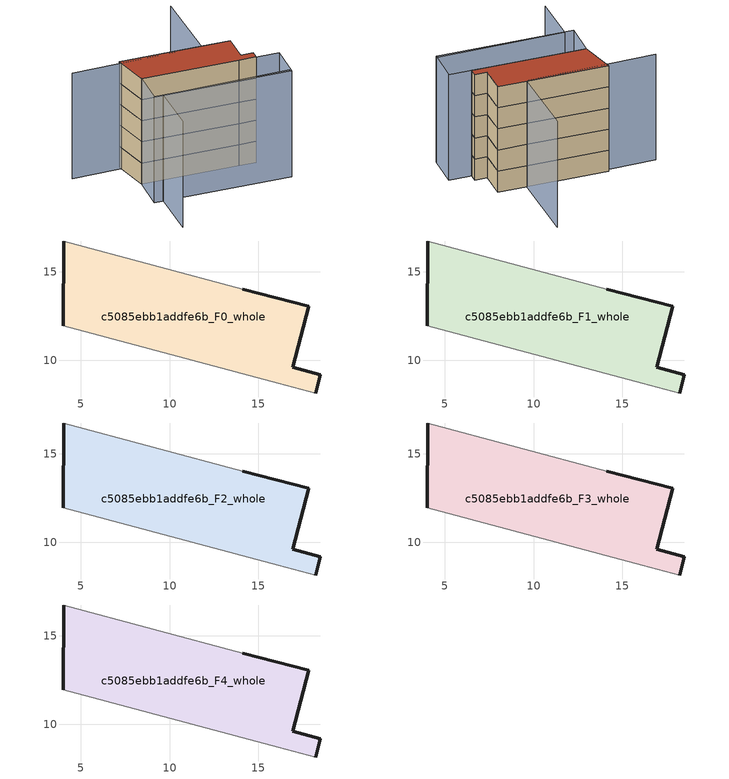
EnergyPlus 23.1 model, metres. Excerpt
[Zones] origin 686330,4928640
c5085ebb1addfe6b_F0_whole
 floor ground (EU_floor_Construction): 17.84,13.04 16.94,9.6 18.5,9.19 18.24,8.16 16.14,8.71 4,11.95 4.05,16.73 14.14,14.01 z0
 wall outside (EU_wall_Construction): 18.24,8.16 18.5,9.19 16.94,9.6 17.84,13.04 14.14,14.01 / 4.05,16.73 4,11.95 z0:3
 wall adiabatic (EU_wall_Construction): 4,11.95 16.14,8.71 18.24,8.16 / 14.14,14.01 4.05,16.73 z0:3
c5085ebb1addfe6b_F1_whole
 floor to c5085ebb1addfe6b_F0_whole (EU_floor_Construction): 17.84,13.04 16.94,9.6 18.5,9.19 18.24,8.16 16.14,8.71 4,11.95 4.05,16.73 14.14,14.01 z3
 wall outside (EU_wall_Construction): 18.24,8.16 18.5,9.19 16.94,9.6 17.84,13.04 14.14,14.01 / 4.05,16.73 4,11.95 z3:6
 wall adiabatic (EU_wall_Construction): 4,11.95 16.14,8.71 18.24,8.16 / 14.14,14.01 4.05,16.73 z3:6
c5085ebb1addfe6b_F2_whole
 floor to c5085ebb1addfe6b_F1_whole (EU_floor_Construction): 17.84,13.04 16.94,9.6 18.5,9.19 18.24,8.16 16.14,8.71 4,11.95 4.05,16.73 14.14,14.01 z6
 wall outside (EU_wall_Construction): 18.24,8.16 18.5,9.19 16.94,9.6 17.84,13.04 14.14,14.01 / 4.05,16.73 4,11.95 z6:9
 wall adiabatic (EU_wall_Construction): 4,11.95 16.14,8.71 18.24,8.16 / 14.14,14.01 4.05,16.73 z6:9
c5085ebb1addfe6b_F3_whole
 floor to c5085ebb1addfe6b_F2_whole (EU_floor_Construction): 17.84,13.04 16.94,9.6 18.5,9.19 18.24,8.16 16.14,8.71 4,11.95 4.05,16.73 14.14,14.01 z9
 wall outside (EU_wall_Construction): 18.24,8.16 18.5,9.19 16.94,9.6 17.84,13.04 14.14,14.01 / 4.05,16.73 4,11.95 z9:12
 wall adiabatic (EU_wall_Construction): 4,11.95 16.14,8.71 18.24,8.16 / 14.14,14.01 4.05,16.73 z9:12
c5085ebb1addfe6b_F4_whole
 floor to c5085ebb1addfe6b_F3_whole (EU_floor_Construction): 17.84,13.04 16.94,9.6 18.5,9.19 18.24,8.16 16.14,8.71 4,11.95 4.05,16.73 14.14,14.01 z12
 wall outside (EU_wall_Construction): 18.24,8.16 18.5,9.19 16.94,9.6 17.84,13.04 14.14,14.01 / 4.05,16.73 4,11.95 z12:15
 wall adiabatic (EU_wall_Construction): 4,11.95 16.14,8.71 18.24,8.16 / 14.14,14.01 4.05,16.73 z12:15
 roof outside (EU_roof_Construction): 18.24,8.16 18.5,9.19 16.94,9.6 17.84,13.04 14.14,14.01 4.05,16.73 4,11.95 16.14,8.71 z15
shading: 2.41,1 3.97,7.29 / 3.97,7.29 19.83,3.37 / 16.51,23.74 14.18,13.9 / 14.18,13.9 -2.22,17.77 / 4,11.95 21.1,7.38 / 21.1,7.38 19.94,3.03 / 19.94,3.03 2.84,7.6 / 2.84,7.6 4,11.95 z0:15
[Building]
EU S2 Campaign: North Axis=0; Terrain=City; Solar Distribution=FullExterior
[Site:Location]
Bologna: Latitude=44.5; Longitude=11.25; Time Zone=1; Elevation=37
[SizingPeriod:WeatherFileDays]
AnnualSizingPeriod: Begin Month=1; Begin Day of Month=1; End Month=12; End Day of Month=31; Day of Week for Start Day=Monday; Use Weather File Daylight Saving Period=No; Use Weather File Rain and Snow Indicators=No
[MATERIAL]
EU_InternalMass_Material: Roughness=MediumRough; Thickness=0.1; Conductivity=1; Density=1800; Specific Heat=900; Thermal Absorptance=0.9; Solar Absorptance=0.7; Visible Absorptance=0.7
[MATERIAL:NOMASS] Roughness=MediumRough; Thermal Absorptance=0.9; Solar Absorptance=0.7; Visible Absorptance=0.7
Name | Thermal Resistance
EU_wall_NoMass | 0.905828
EU_roof_NoMass | 0.37593
EU_floor_NoMass | 0.67114
[CONSTRUCTION]
EU_wall_Construction: EU_wall_NoMass
EU_roof_Construction: EU_roof_NoMass
EU_floor_Construction: EU_floor_NoMass
EU_InternalMass_Construction: EU_InternalMass_Material
[ZONE] Type=1; Multiplier=1; Ceiling Height=autocalculate; Floor Area=autocalculate; Part of Total Floor Area=Yes
Name | Volume
c5085ebb1addfe6b_F0_whole | 194.705
c5085ebb1addfe6b_F1_whole; c5085ebb1addfe6b_F2_whole; c5085ebb1addfe6b_F3_whole; c5085ebb1addfe6b_F4_whole | 194.704
[INTERNALMASS] Construction=EU_InternalMass_Construction; Surface Area=64.9017
Name | Zone or ZoneList
c5085ebb1addfe6b_F0_whole_EU_InternalMass | c5085ebb1addfe6b_F0_whole
c5085ebb1addfe6b_F1_whole_EU_InternalMass | c5085ebb1addfe6b_F1_whole
c5085ebb1addfe6b_F2_whole_EU_InternalMass | c5085ebb1addfe6b_F2_whole
c5085ebb1addfe6b_F3_whole_EU_InternalMass | c5085ebb1addfe6b_F3_whole
c5085ebb1addfe6b_F4_whole_EU_InternalMass | c5085ebb1addfe6b_F4_whole
[OTHEREQUIPMENT] Fuel Type=Electricity; Design Level Calculation Method=Watts/Area; Power per Zone Floor Area=1; Fraction Latent=0; Fraction Radiant=0; Fraction Lost=0; Carbon Dioxide Generation Rate=0; EndUse Subcategory=EU_Step8_InternalGains
Name | Zone or ZoneList or Space or SpaceList | Schedule
EU_Step8_InternalGain_c5085ebb1addfe6b_F0_whole_f000 | c5085ebb1addfe6b_F0_whole | EU_Step8_GainSchedule_c5085ebb1addfe6b_F0_whole_f000
EU_Step8_InternalGain_c5085ebb1addfe6b_F1_whole_f000 | c5085ebb1addfe6b_F1_whole | EU_Step8_GainSchedule_c5085ebb1addfe6b_F1_whole_f000
EU_Step8_InternalGain_c5085ebb1addfe6b_F2_whole_f000 | c5085ebb1addfe6b_F2_whole | EU_Step8_GainSchedule_c5085ebb1addfe6b_F2_whole_f000
EU_Step8_InternalGain_c5085ebb1addfe6b_F3_whole_f000 | c5085ebb1addfe6b_F3_whole | EU_Step8_GainSchedule_c5085ebb1addfe6b_F3_whole_f000
EU_Step8_InternalGain_c5085ebb1addfe6b_F4_whole_f000 | c5085ebb1addfe6b_F4_whole | EU_Step8_GainSchedule_c5085ebb1addfe6b_F4_whole_f000
[ZONEVENTILATION:DESIGNFLOWRATE] Schedule=EU_AlwaysOn; Design Flow Rate Calculation Method=AirChanges/Hour; Air Changes per Hour=0.73129; Ventilation Type=Natural; Fan Pressure Rise=0; Fan Total Efficiency=1; Constant Term Coefficient=1; Temperature Term Coefficient=0; Velocity Term Coefficient=0; Velocity Squared Term Coefficient=0; Minimum Indoor Temperature=-100; Maximum Indoor Temperature=100; Delta Temperature=-100; Minimum Outdoor Temperature=-100; Maximum Outdoor Temperature=100; Maximum Wind Speed=40
Name | Zone or ZoneList or Space or SpaceList
EU_ConstantAir_c5085ebb1addfe6b_F0_whole | c5085ebb1addfe6b_F0_whole
EU_ConstantAir_c5085ebb1addfe6b_F1_whole | c5085ebb1addfe6b_F1_whole
EU_ConstantAir_c5085ebb1addfe6b_F2_whole | c5085ebb1addfe6b_F2_whole
EU_ConstantAir_c5085ebb1addfe6b_F3_whole | c5085ebb1addfe6b_F3_whole
EU_ConstantAir_c5085ebb1addfe6b_F4_whole | c5085ebb1addfe6b_F4_whole
[HVACTEMPLATE:THERMOSTAT] Constant Heating Setpoint=20; Constant Cooling Setpoint=50
EU_HeatOnly_c5085ebb1addfe6b_F0_whole; EU_HeatOnly_c5085ebb1addfe6b_F1_whole; EU_HeatOnly_c5085ebb1addfe6b_F2_whole; EU_HeatOnly_c5085ebb1addfe6b_F3_whole; EU_HeatOnly_c5085ebb1addfe6b_F4_whole
[HVACTEMPLATE:ZONE:IDEALLOADSAIRSYSTEM] System Availability Schedule=EU_AlwaysOn; Maximum Heating Supply Air Temperature=50; Minimum Cooling Supply Air Temperature=13; Maximum Heating Supply Air Humidity Ratio=0.0156; Minimum Cooling Supply Air Humidity Ratio=0.0077; Heating Limit=NoLimit; Cooling Limit=NoLimit; Heating Availability Schedule=EU_AlwaysOn; Cooling Availability Schedule=EU_CoolingOff; Dehumidification Control Type=ConstantSensibleHeatRatio; Cooling Sensible Heat Ratio=0.7; Dehumidification Setpoint=60; Humidification Control Type=None; Humidification Setpoint=30; Outdoor Air Method=None; Outdoor Air Flow Rate per Person=0.00944; Outdoor Air Flow Rate per Zone Floor Area=0; Outdoor Air Flow Rate per Zone=0; Demand Controlled Ventilation Type=None; Outdoor Air Economizer Type=NoEconomizer; Heat Recovery Type=None; Sensible Heat Recovery Effectiveness=0.7; Latent Heat Recovery Effectiveness=0.65
Name | Template Thermostat
c5085ebb1addfe6b_F0_whole | EU_HeatOnly_c5085ebb1addfe6b_F0_whole
c5085ebb1addfe6b_F1_whole | EU_HeatOnly_c5085ebb1addfe6b_F1_whole
c5085ebb1addfe6b_F2_whole | EU_HeatOnly_c5085ebb1addfe6b_F2_whole
c5085ebb1addfe6b_F3_whole | EU_HeatOnly_c5085ebb1addfe6b_F3_whole
c5085ebb1addfe6b_F4_whole | EU_HeatOnly_c5085ebb1addfe6b_F4_whole
[SIZING:ZONE] Zone Cooling Design Supply Air Temperature Input Method=SupplyAirTemperature; Zone Cooling Design Supply Air Temperature=13; Zone Heating Design Supply Air Temperature Input Method=SupplyAirTemperature; Zone Heating Design Supply Air Temperature=50; Zone Cooling Design Supply Air Humidity Ratio=0.008; Zone Heating Design Supply Air Humidity Ratio=0.008; Cooling Design Air Flow Method=DesignDay; Cooling Design Air Flow Rate=0; Cooling Minimum Air Flow per Zone Floor Area=0.000762; Cooling Minimum Air Flow=0; Cooling Minimum Air Flow Fraction=0.2; Heating Design Air Flow Method=DesignDay; Heating Design Air Flow Rate=0; Heating Maximum Air Flow per Zone Floor Area=0.002032; Heating Maximum Air Flow=0.141576; Heating Maximum Air Flow Fraction=0.3; Account for Dedicated Outdoor Air System=No; Dedicated Outdoor Air System Control Strategy=NeutralSupplyAir; Dedicated Outdoor Air Low Setpoint Temperature for Design=autosize; Dedicated Outdoor Air High Setpoint Temperature for Design=autosize; Zone Load Sizing Method=Sensible Load Only No Latent Load; Zone Latent Cooling Design Supply Air Humidity Ratio Input Method=HumidityRatioDifference; Zone Cooling Design Supply Air Humidity Ratio Difference=0.005; Zone Latent Heating Design Supply Air Humidity Ratio Input Method=HumidityRatioDifference; Zone Humidification Design Supply Air Humidity Ratio Difference=0.005
c5085ebb1addfe6b_F0_whole; c5085ebb1addfe6b_F1_whole; c5085ebb1addfe6b_F2_whole; c5085ebb1addfe6b_F3_whole; c5085ebb1addfe6b_F4_whole
[SCHEDULE:CONSTANT]
Name | Hourly Value
EU_AlwaysOn | 1
EU_CoolingOff | 0
[SCHEDULE:FILE] Column Number=1; Rows to Skip at Top=0; Number of Hours of Data=8760; Column Separator=Comma; Interpolate to Timestep=No; Minutes per Item=60; Adjust Schedule for Daylight Savings=Yes
Name | File
EU_Step8_GainSchedule_c5085ebb1addfe6b_F0_whole_f000 | ../../schedules/c5085ebb1addfe6b/c5085ebb1addfe6b_F0_whole_f000_gain.csv
EU_Step8_GainSchedule_c5085ebb1addfe6b_F1_whole_f000 | ../../schedules/c5085ebb1addfe6b/c5085ebb1addfe6b_F1_whole_f000_gain.csv
EU_Step8_GainSchedule_c5085ebb1addfe6b_F2_whole_f000 | ../../schedules/c5085ebb1addfe6b/c5085ebb1addfe6b_F2_whole_f000_gain.csv
EU_Step8_GainSchedule_c5085ebb1addfe6b_F3_whole_f000 | ../../schedules/c5085ebb1addfe6b/c5085ebb1addfe6b_F3_whole_f000_gain.csv
EU_Step8_GainSchedule_c5085ebb1addfe6b_F4_whole_f000 | ../../schedules/c5085ebb1addfe6b/c5085ebb1addfe6b_F4_whole_f000_gain.csv
